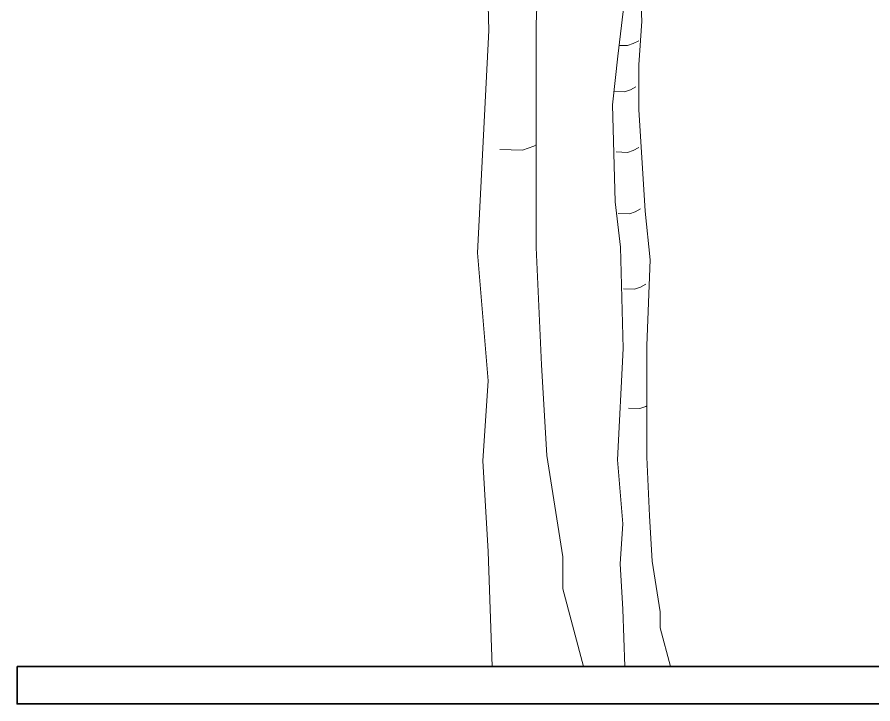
# Model space of a CAD drawing. Header units: inches. Extents: x 26.6 to 66.9, y -8.9 to 33.5.
# Drawn here: x 53.422 to 56.859, y 10.636 to 13.394 of the extents above; entities that cross this region are included whole.
import ezdxf

# ---------------------------------------------------------------- set-up
doc = ezdxf.new("R2010")
doc.units = ezdxf.units.IN
doc.header["$MEASUREMENT"] = 0
doc.layers.add('19', color=106, linetype='Continuous')
doc.layers.add('TREE E 1 75', color=9, linetype='Continuous', lineweight=5, transparency=0.6)
doc.layers.add('WALL 1 75', color=250, linetype='Continuous', lineweight=35)

# ---------------------------------------------------------------- blocks, each defined once
blk = doc.blocks.new('A$C40756668')
at = {"layer": 'TREE E 1 75'}
for points in [[(2.1078, 0), (2.0256, 0.3122), (2.0256, 0.4407), (1.9613, 0.8475), (1.9399, 1.2116), (1.9184, 1.6827), (1.9185, 2.58), (1.9445, 3.2683), (1.9055, 3.6579), (1.8535, 4.476), (1.853, 4.8345), (1.879, 5.1851), (1.866, 5.4708), (1.7899, 6.0084), (1.788, 6.237), (1.747, 6.5437), (1.747, 6.6936), (1.747, 7.6254)], [(1.741, 0), (1.7256, 0.4621), (1.7256, 0.4621), (1.7042, 0.8261), (1.7256, 1.1473), (1.6827, 1.6613), (1.7279, 2.5545), (1.7065, 3.3684), (1.6636, 3.7324), (1.6419, 4.5129), (1.6854, 4.9043), (1.7278, 5.2638), (1.7278, 5.4714), (1.6472, 5.9946), (1.6224, 6.2667), (1.6635, 7.5638)], [(1.6956, 4.9907), (1.7626, 4.9882), (1.8093, 5.0049), (1.8527, 5.0282)], [(1.6496, 4.6197), (1.7398, 4.6163), (1.7865, 4.633), (1.8299, 4.6563)], [(1.6724, 4.1339), (1.7626, 4.1306), (1.8093, 4.1472), (1.8527, 4.1706)], [(1.6876, 3.6406), (1.7778, 3.6373), (1.8245, 3.6539), (1.8679, 3.6772)], [(1.73, 3.0349), (1.8201, 3.0315), (1.8668, 3.0482), (1.9102, 3.0715)], [(1.7723, 2.077), (1.8624, 2.0737), (1.9091, 2.0904), (1.9185, 2.0954)]]:
    blk.add_lwpolyline(points, dxfattribs=at)

msp = doc.modelspace()

# ---------------------------------------------------------------- linework, layer by layer
at = {"layer": 'WALL 1 75'}
msp.add_lwpolyline([(53.4224, 10.7857), (66.8811, 10.7857), (66.8811, 10.6357), (53.4224, 10.6357)], close=True, dxfattribs=at)

# ---------------------------------------------------------------- block references
at = {"layer": '19'}
msp.add_blockref('A$C40756668', (53.5892, 10.7857), dxfattribs=at)
at = {"layer": '19', "xscale": 0.5, "yscale": 0.5, "zscale": 0.5}
msp.add_blockref('A$C40756668', (54.9924, 10.7857), dxfattribs=at)

doc.saveas('drawing.dxf')
